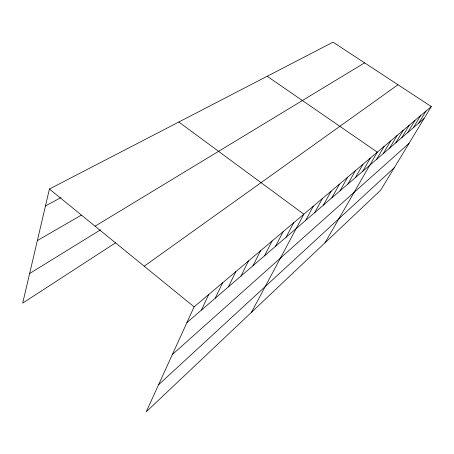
<?xml version="1.0" encoding="UTF-8"?>
<svg xmlns="http://www.w3.org/2000/svg" width="454" height="454" viewBox="0 0 454 454"><rect width="100%" height="100%" fill="white"/><g stroke="black" fill="none" stroke-linecap="round" stroke-linejoin="round"><path stroke-width="0.68" d="M431.3 106.582L194.096 306.864L146.205 411.835L380.719 190.113L431.3 106.582L333.043 42.165L49.424 189.017L22.7 303.113L115.639 242.754M201.428 310.088L208.704 294.527M215.241 298.204L222.608 282.785M228.407 286.871L235.859 271.6M240.983 276.049L248.497 260.931M253.003 265.709L260.568 250.739M264.5 255.812L272.105 241M275.51 246.34L283.143 231.676M286.065 237.255L293.721 222.749M251.471 312.312L303.857 214.192L178.808 122.024M305.633 220.423L313.3 206.212M314.718 212.603L322.385 198.546M323.464 205.077L331.125 191.168M331.885 197.831L339.535 184.063M340.012 190.839L347.645 177.219M347.849 184.097L355.459 170.619M355.414 177.588L363.007 164.246M362.718 171.3L370.288 158.1M325.013 242.782L377.319 152.158L267.185 76.266M376.61 159.348L384.118 146.421M383.216 153.662L390.695 140.871M389.617 148.157L397.057 135.496M395.814 142.823L403.22 130.292M401.818 137.658L409.185 125.253M407.641 132.647L414.973 120.372M413.288 127.784L420.58 115.634M418.77 123.068L426.022 111.043M158.548 384.788L394.299 167.685M172.344 354.534L409.026 143.362M186.934 322.561L424.087 118.488M144.19 266.214L397.988 84.745M29.629 273.518L100.533 229.832M95.051 226.188L364.596 62.851M37.347 240.586L81.328 215.139M45.457 205.951L61.029 197.575M49.424 189.017L194.096 306.864"/></g></svg>
